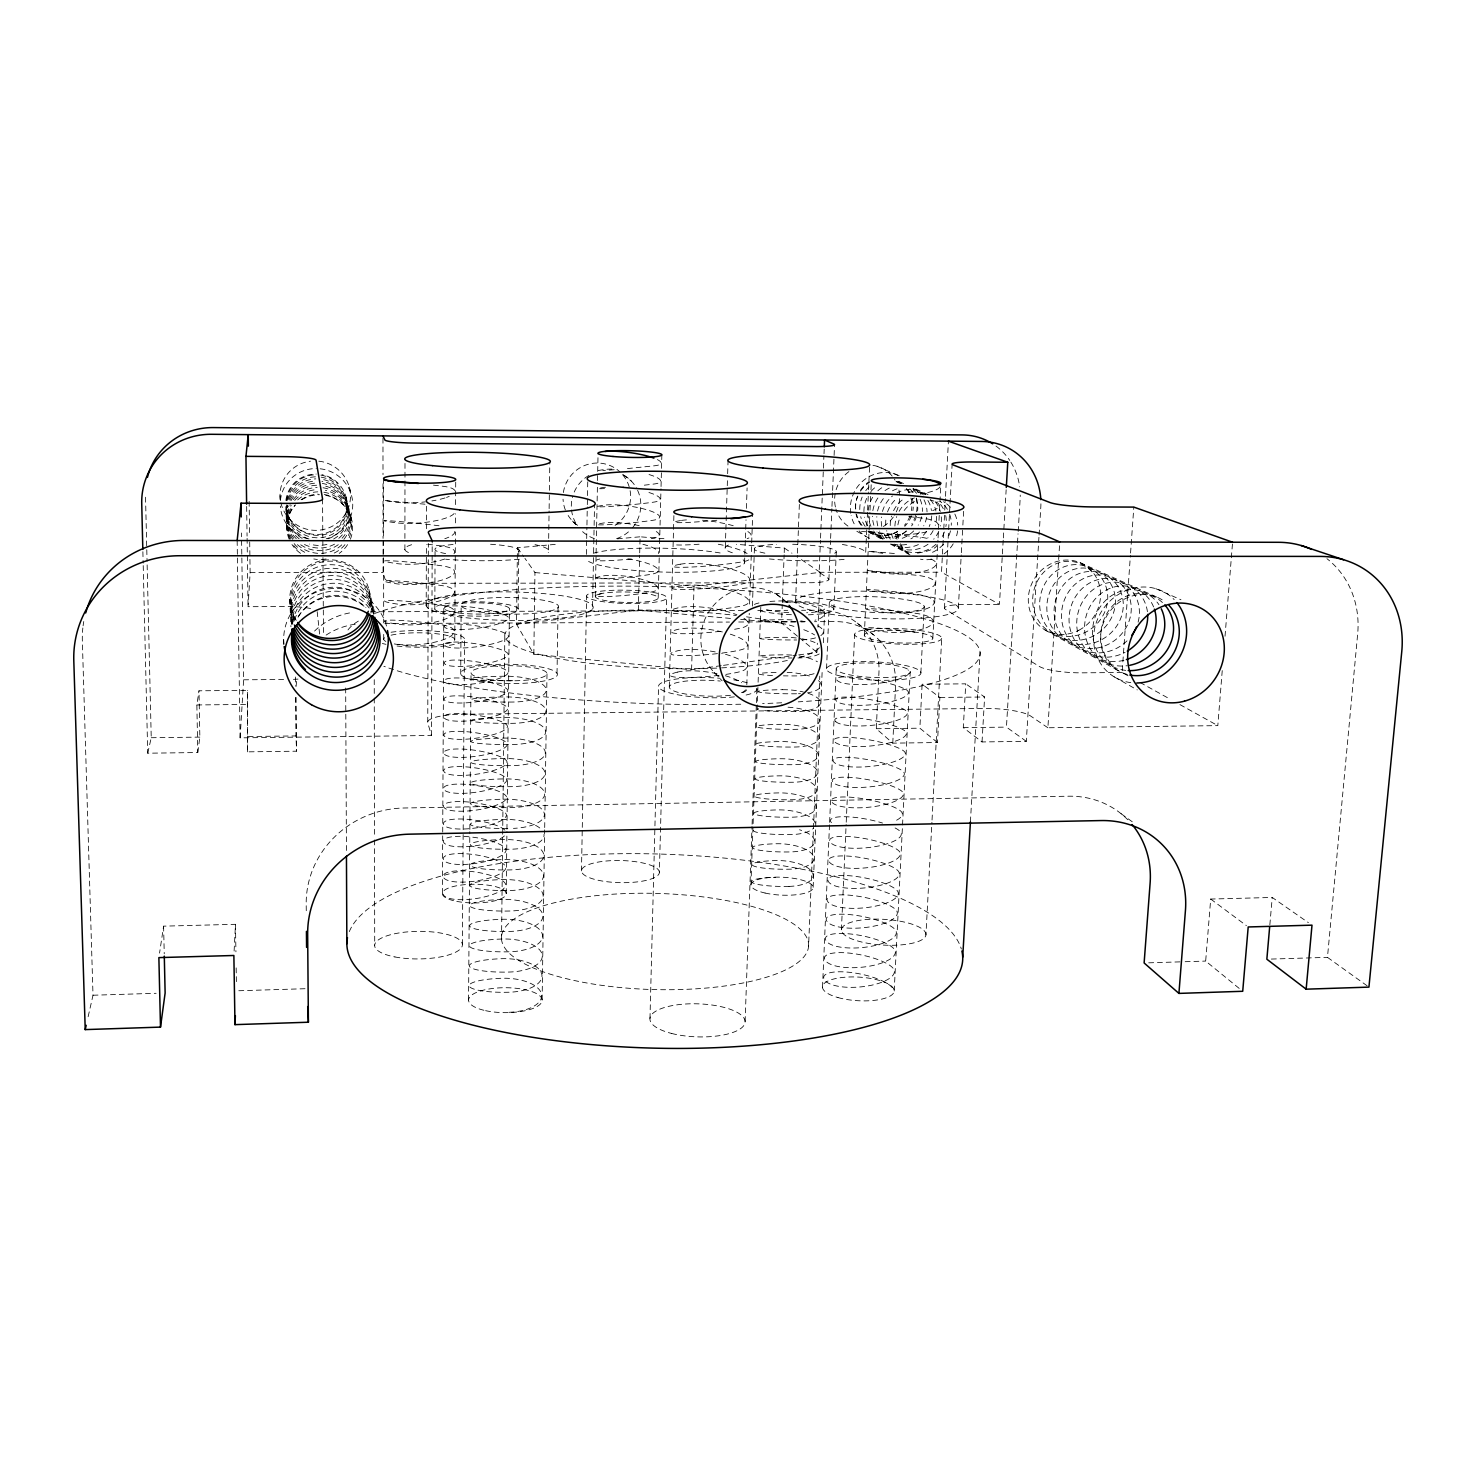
<?xml version="1.0" encoding="UTF-8"?>
<svg xmlns="http://www.w3.org/2000/svg" width="1476" height="1476" viewBox="0 0 1476 1476"><rect width="100%" height="100%" fill="white"/><g stroke="black" fill="none" stroke-linecap="round" stroke-linejoin="round"><path stroke-width="0.75" stroke-dasharray="5 3.75" d="M404.904 549.718L404.904 540.696M404.904 538.426L404.996 459.423M426.195 605.916L426.398 544.626M426.453 528.74L426.527 503.759M237.156 540.548L240.108 737.852L431.49 735.472L427.745 722.908L428.354 543.463M431.49 735.472L432.21 540.88M434.83 608.961L435.069 549.755M442.413 893.349L443.815 607.946M454.774 639.588L455.272 554.939M455.291 552.651L455.42 532.061M455.475 522.91L455.531 513.759M455.586 504.608L455.733 479.442M460.715 674.108L461.158 605.806M462.394 944.529L463.169 831.966M463.187 829.678L464.497 639.034M468.556 999.99L469.829 831.726M469.848 829.42L471.047 672.687M501.545 939.253L504.829 634.459M506.231 893.589L506.932 831.578M506.951 829.272L509.441 608.795M721.229 665.658L691.598 669.772L533.832 654.237L516.526 624.182L517.43 547.762L556.046 544.312M518.131 608.684L518.832 549.828M533.832 654.237L534.958 572.577L524.939 558.389M548.519 549.865L548.648 540.696M548.685 538.408L549.09 510.917M549.127 508.63L549.367 492.597M549.404 490.309L549.81 462.818M542.116 999.99L544.662 829.863M544.699 827.556L547.006 673.517M557.024 673.333L558.112 605.511M586.396 554.386L586.655 540.825M586.692 538.555L586.894 527.264M586.95 524.995L587.282 506.914M587.319 504.644L587.448 497.873M587.485 495.604L587.78 479.774M581.47 870.895L582.245 829.66M582.282 827.372L586.618 596.009M592.503 609.127A83.578 14.262 0.8 0 0 477.228 592.577A83.578 14.262 0.8 0 0 459.073 616.82A83.578 14.262 0.8 0 0 592.503 609.127L593.555 554.828M593.61 552.559L594.09 527.67M594.127 525.401L594.514 505.032M595.271 596.507L596.064 555.585M596.101 553.315L597.079 503.279M597.134 501.01L597.485 482.818M597.522 480.549L597.651 473.722M597.706 471.453L598.057 453.261M516.526 624.182L638.352 610.16L639.643 555.142M639.698 552.854L640.086 536.803L665.289 538.777M658.204 597.835L659.292 554.662M659.366 552.393L659.993 527.412M660.049 525.142L660.99 488.796M661.045 486.526L661.451 470.623M661.506 468.353L661.857 454.719M649.975 1018.495L654.883 828.147M654.938 825.859L658.554 685.953M659.366 872.63A38.966 11.07 1.2 0 0 601.765 861.523A38.966 11.07 1.2 0 0 600.16 880.655A38.966 11.07 1.2 0 0 659.366 872.63L666.635 597.909A40.018 6.642 1.3 0 0 607.337 590.603A40.018 6.642 1.3 0 0 605.898 602.079A40.018 6.642 1.3 0 0 666.635 597.909M669.292 686.801L673.997 511.858M691.598 669.772L694.034 586.138L820.25 572.411L817.999 627.245M725.306 547.375L725.528 540.474M725.602 538.168L727.576 476.01M727.65 473.704L728.092 459.885M744.55 562.946L745.325 540.216M745.398 537.947L746.026 519.755M746.395 508.39L747.096 487.929M746.801 684.716L749.255 613.296M749.568 604.09L752.668 514.238M752.409 606.101L754.181 555.437M754.254 553.131L754.42 548.519M745.103 1021.558L752.004 826.542M752.096 824.254L756.321 704.938M756.395 702.65L756.893 688.886M750.933 884.807L758.037 684.513M758.111 682.226L760.823 606.249M797.501 636.23L781.579 623.02L782.262 604.846M782.335 602.577L784.143 554.884M784.217 552.614L784.383 548.076L736.284 544.312M795.582 601.193L797.372 555.437M797.464 553.149L799.512 500.512M383.059 540.659L383.096 572.54L384.959 578.869A27.841 4.428 0.5 0 0 414.479 583.334L811.468 582.725A26.937 4.188 2 0 0 828.147 578.408L819.143 572.282L820.453 540.345M820.545 538.076L823.922 455.973M824.014 453.685L824.198 449.128M798.719 654.901L816.966 652.374L817.335 643.222M808.571 946.448A153.633 48.099 1.5 0 0 582.005 897.426A153.633 48.099 1.5 0 0 574.57 980.562A153.633 48.099 1.5 0 0 808.571 946.448L819.789 676.119M813.147 887.316L822.206 670.159M823.35 642.743L824.77 608.444M828.903 579.514L830.527 540.677M830.619 538.389L831.874 508.685M831.966 506.397L832.538 492.689M832.63 490.401L834.549 444.7M826.542 668.72L829.327 602.595M833.848 609.477L836.302 551.729M822.519 987.186L829.512 824.604M829.623 822.317L836.228 668.886M841.412 929.825L846.135 824.475M846.228 822.187L854.622 634.385M296.086 697.428L296.602 751.192L247.451 751.856L247.488 690.362L198.983 690.805L196.862 704.956L197.766 752.539L147.729 753.203L143.209 565.437M867.519 512.301L865.674 552.891A70.313 10.111 2 0 0 840.213 544.146M867.611 510.05L868.442 492.006M868.534 489.755L869.659 464.958M864.327 635.178L869.918 512.449M870.028 510.179L870.858 492.006M870.969 489.737L871.375 480.641M937.481 742.539L919.862 728.185L922.113 684.237L939.88 697.447L937.481 742.539L892.777 743.148L876.283 728.72L878.958 672.263A63.56 60.461 -47.7 0 0 819.992 610.234L801.56 610.289M892.777 743.148L895.618 685.215A65.313 61.974 -47.5 0 0 835.195 621.599L814.512 621.691M234.112 951.042L235.477 924.308L163.596 926.153L159.556 953.109M247.451 751.856L247.488 690.362M894.198 990.968L910.231 671.967A37.048 7.159 2.5 0 0 855.065 663.296A37.048 7.159 2.5 0 0 854.383 675.676A37.048 7.159 2.5 0 0 910.231 671.967M920.858 672.853L924.271 606.507M932.832 638.13L937.943 540.161M938.072 537.891L939.382 512.818M939.492 510.548L940.692 487.763M1003.2 540.198L999.455 604.385L941.504 572.208L943.201 540.013M943.312 537.725L944.658 512.43M944.769 510.124L945.378 498.63M945.507 496.323L948.422 441.158M925.932 934.935A42.343 12.878 3.4 0 0 863.866 919.751A42.343 12.878 3.4 0 0 861.264 941.928A42.343 12.878 3.4 0 0 925.932 934.935L931.928 822.298M932.039 819.992L941.706 638.407A43.597 7.767 2.6 0 0 877.5 628.555A43.597 7.767 2.6 0 0 875.323 641.912A43.597 7.767 2.6 0 0 941.706 638.407M944.455 608.223L952.131 464.184M958.348 607.909L961.227 554.976M961.356 552.67L962.739 527.356M962.869 525.05L963.865 506.637M1038.938 537.301L1026.3 741.339L982.038 741.948L963.293 727.65L965.747 683.831L922.113 684.237M970.415 821.892L980.082 652.244M982.038 741.948L984.621 697.004L965.747 683.831M1003.348 537.91L1006.152 489.774M240.108 737.852L243.614 679.809L241.492 533.002M310.55 608.518A30.756 5.277 -0.1 0 0 286.326 606.562L248.06 606.691L250.127 572.633L249.647 538.131M1026.3 741.339L1006.447 727.115L1017.351 545.271M1017.499 542.984L1018.034 533.777M1018.182 531.471L1020.119 499.239A64.52 60.774 -60.8 0 0 1020.23 495.106M1039.086 535.013L1040.783 507.504A66.328 62.306 -60.4 0 0 1040.783 498.999M1222.239 670.621L1217.811 725.639L1047.886 727.76L1059.768 541.932M1128.088 675.823L1122.111 672.502L1130.413 555.345M1130.561 553.039L1133.826 507.098M1225.025 636.23L1232.589 542.227M1239.194 988.403L1205.671 961.079L1210.707 899.05L1272.238 897.463L1308.382 922.648M1269.84 924.899L1272.238 897.463M1367.127 985.802L1327.459 957.352L1357.662 634.034A94.058 84.944 -56.5 0 0 1326.924 558.666M197.766 752.539L199.85 737.114L198.983 690.805M88.136 1016.706L93.006 995.23L82.342 641.008A102.969 98.91 10 0 1 82.84 627.964M147.729 753.203L151.235 737.723L147.102 563.648M598.278 470.493L604.606 469.46A31.494 6.218 8.2 0 1 614.92 469.147M723.517 665.344L796.45 655.215M627.448 468.593L655.141 465.715A31.55 5.996 8.2 0 0 657.189 459.516M869.548 531.877L919.769 537.135A34.225 8.948 -1.8 0 1 928.035 538.611M617.374 538.832L640.086 536.803M614.164 469.719L602.854 470.493M93.006 995.23L156.124 993.293M238.798 990.747L306.934 988.662M1148.679 962.832L1182.866 961.78M1185.154 961.706L1205.671 961.079M1271.334 959.068L1327.459 957.352M151.235 737.723L199.85 737.114M248.153 736.524L295.938 735.934L296.602 751.192M876.283 728.72L919.862 728.185M963.293 727.65L1006.447 727.115M196.862 704.956L246.769 704.439M939.88 697.447L984.621 697.004M243.614 679.809L284.259 679.477M1122.111 672.502L1082.222 672.835A33.376 6.181 3.4 0 1 1039.473 666.506L945.636 609.514A29.114 4.797 2.8 0 1 965.027 604.496L999.455 604.385M370.827 611.784L743.978 610.492M757.797 610.437L787.741 610.344M384.867 623.536L729.495 622.06M738.701 622.005L805.324 621.728M250.127 572.633L383.096 572.54M819.143 572.282L941.504 572.208M534.958 572.577L694.034 586.138M638.352 610.16L731.561 618.518M740.657 619.348L781.579 623.02M894.364 553.5L868.7 551.286L883.995 553.5M908.773 516.6L920.747 517.91A34.28 8.69 -1.9 0 1 937.924 526.083M424.996 504.202L384.184 500.475L395.992 502.283A35.608 8.136 -4.8 0 0 425.365 501.858M433.483 485.143L442.782 486.231A35.608 8.136 -4.8 0 1 454.811 490.53M869.585 531.895L886.762 534.091A34.28 8.69 -1.9 0 0 928.755 531.249M877.095 466.268L900.028 476.361M1155.671 588.629L1180.948 599.754M899.438 481.73L903.515 483.556M915.766 489.036L928.017 494.534M1080.063 562.688L1157.258 597.282M1140.044 682.465L1169.951 699.07M1179.933 704.605L1217.811 725.639M868.921 532.116L880.619 538.611M890.36 544.017L911.781 555.935M1045.063 629.994L1118.568 670.842M856.855 531.286L865.803 536.341M1114.103 676.82L1137.258 689.919M784.383 548.076L791.948 553.205M801.376 559.607L820.25 572.411M1047.886 727.76L1030.469 715.915A37.103 7.749 3.3 0 0 984.197 708.443L458.095 714.292A38.321 8.45 0.4 0 0 427.745 722.908M857.169 623.038L873.331 634.717M1121.096 813.719L1133.808 822.888M1210.707 899.05L1246.408 925.636M622.946 474.516L631.248 481.01M776.431 594.311L787.206 602.725M799.272 637.687L816.966 652.374M572.54 521.065L576.821 525.64M714.292 672.466L722.133 680.842M517.43 547.762L523.685 556.618M349.259 486.969L351.491 495.309M346.03 497.006L351.546 519.275M368.926 589.422L374.867 613.407M317.192 611.673L319.609 634.053M286.75 529.201L285.754 506.139A30.738 30.147 18.7 0 0 315.975 534.496A30.738 30.147 18.7 0 0 346.878 507.596A30.738 30.147 18.7 0 0 321.971 474.645M289.757 599.367L290.938 626.728M280.034 495.585L280.145 499.903M283.669 639.901L283.779 644.219M145.534 497.209L147.065 561.36M142.877 551.71L143.154 563.149M163.596 926.153L164.242 953.828M235.477 924.308L235.92 951.817M236.16 967.887L236.381 981.651M249.13 501.323L249.61 535.825M246.658 506.471L247.064 536.083M247.101 538.353L248.06 606.691M306.27 910.729L306.196 903.865A97.434 92.287 -14.7 0 1 404.092 807.999L1068.624 796.21A92.195 84.169 -45.4 0 1 1129.177 821.228M295.366 677.023L295.458 686.082M295.569 697.41L295.938 735.934M322.561 499.017L322.82 537.744M322.838 540.013L323.484 635.658M345.679 687.982L346.436 851.597M383.557 478.353L383.612 538.334M383.612 540.308L383.686 622.909M383.705 634.385L383.705 639.385M382.967 438.169L383.004 474.608M383.004 483.722L383.059 538.389M374.24 679.68L374.258 695.694M374.258 698L374.517 837.63M374.517 839.918L374.719 945.23M298.023 679.108A35.295 6.956 -0.4 0 1 293.447 679.329M769.918 601.452A40.775 6.863 2 0 1 828.958 605.898A40.775 6.863 2 0 1 808.405 614.809M791.413 614.717A40.775 6.863 2 0 1 758.48 610.326M754.402 604.422A40.775 6.863 2 0 1 758.959 602.964M391.085 635.197A35.535 6.568 0.4 0 1 442.044 634.477A35.535 6.568 0.4 0 1 445.531 643.942A35.535 6.568 0.4 0 1 394.276 643.905M385.826 641.414A35.535 6.568 0.4 0 1 385.771 636.968M746.561 689.827A38.708 7.915 1.7 0 1 739.162 693.775M730.454 695.288A38.708 7.915 1.7 0 1 669.68 688.24A38.708 7.915 1.7 0 1 720.325 681.063M298.226 616.617A44.28 43.099 -0.2 0 1 366.085 608.001M285.883 500.456A30.738 30.147 18.7 0 1 316.196 474.073M898.478 481.471A29.317 27.878 -60 0 1 901.375 483.445M906.282 488.445A29.317 27.878 -60 0 1 909.031 492.984M910.895 498.002A29.317 27.878 -60 0 1 911.43 510.567M910.009 515.862A29.317 27.878 -60 0 1 904.474 525.327M897.592 531.268A29.317 27.878 -60 0 1 867.427 531.194M861.08 525.198A29.317 27.878 -60 0 1 855.988 513.925M855.379 508.519A29.317 27.878 -60 0 1 857.87 496.01M860.508 491.157A29.317 27.878 -60 0 1 869.659 482.209M1127.443 674.477A41.679 38.247 -55.6 0 1 1105.044 619.108A41.679 38.247 -55.6 0 1 1163.586 600.75M844.124 559.367A70.313 10.111 2 0 1 769.457 558.961M732.354 552.78A70.313 10.111 2 0 1 728.904 544.921M519.367 559.256A72.121 10.572 0.8 0 1 445.66 559.22M408.446 552.504A72.121 10.572 0.8 0 1 412.487 544.478M535.013 544.644A72.121 10.572 0.8 0 1 548.242 552.614M792.649 544.257A40.996 5.886 2 0 1 834.66 553.205M764.882 553.149A40.996 5.886 2 0 1 776.505 544.367M490.567 544.257A42.048 6.162 0.8 0 1 515.401 552.947M445.641 553.574A42.048 6.162 0.8 0 1 453.335 544.478M743.111 559.81A79.538 11.919 1.5 0 1 678.406 572.282A79.538 11.919 1.5 0 1 586.396 559.755M593.26 553.279A79.538 11.919 1.5 0 1 723.222 553.518M946.688 503.814A31.439 29.705 -58.9 0 1 951.909 509.165M954.843 514.017A31.439 29.705 -58.9 0 1 957.721 525.069M957.573 530.88A31.439 29.705 -58.9 0 1 955.765 538.482M953.238 543.814A31.439 29.705 -58.9 0 1 944.05 553.887M931.743 559.201A31.439 29.705 -58.9 0 1 920.489 559.201M908.699 553.851A31.439 29.705 -58.9 0 1 900.489 543.721M898.478 538.371A31.439 29.705 -58.9 0 1 897.426 530.733M897.888 524.884A31.439 29.705 -58.9 0 1 900.157 517.338M904.142 510.511A31.439 29.705 -58.9 0 1 918.017 499.921M943.607 501.711A31.439 29.705 -58.9 0 1 945.193 502.707M325.698 495.327A33.025 32.38 14.6 0 1 350.365 539.22M347.58 544.626A33.025 32.38 14.6 0 1 339.203 553.408M326.104 558.98A33.025 32.38 14.6 0 1 313.779 558.98M300.55 553.389A33.025 32.38 14.6 0 1 291.99 544.533M289.111 539.109A33.025 32.38 14.6 0 1 295.44 504.903M301.787 499.718A33.025 32.38 14.6 0 1 319.499 494.718M296.252 620.418A40.221 39.299 4.1 0 1 323.41 560.327A40.221 39.299 4.1 0 1 368.963 608.905M680.27 564.201A38.745 2.694 -5.2 0 0 690.067 567.098A38.745 2.694 -5.2 0 0 743.922 561.526A38.763 8.69 8.7 0 0 749.974 558.795M716.783 520.272A38.911 1.956 -5.2 0 1 679.716 522.67A38.911 1.956 -5.2 0 1 681.488 520.401M718.277 544.238A38.763 8.69 8.7 0 1 747.133 553.555M747.889 531.581A38.856 8.339 8.7 0 1 747.114 538.629M681.488 520.419A38.856 8.339 8.7 0 1 687.927 519.829M702.502 520.253A38.856 8.339 8.7 0 1 734.31 526.028M680.27 564.219A38.69 9.022 8.7 0 1 733.166 569.699A38.69 9.022 8.7 0 1 743.184 583.721A38.653 3.044 -5.2 0 1 689.421 589.385A38.653 3.044 -5.2 0 1 679.68 585.972A38.616 9.354 8.7 0 1 732.447 591.359A38.616 9.354 8.7 0 1 742.428 605.824A38.579 3.413 -5.2 0 1 688.794 611.581A38.579 3.413 -5.2 0 1 679.071 607.651A38.524 9.686 8.8 0 1 736.93 614.791M699.089 544.22A38.819 2.325 -5.2 0 1 673.923 544.201M725.878 674.403A38.321 4.465 -5.1 0 0 740.214 671.635A38.358 10.332 8.8 0 0 721.727 653.333M719.107 675.325A38.321 4.465 -5.1 0 1 677.447 677.318A38.321 4.465 -5.1 0 1 677.3 672.134M722.115 653.075A38.413 4.114 -5.1 0 0 740.952 649.809A38.45 10.018 8.8 0 0 728.775 633.702M717.447 653.628A38.413 4.114 -5.1 0 1 677.355 655.455A38.413 4.114 -5.1 0 1 677.89 650.731A38.358 10.332 8.8 0 1 717.225 652.318M722.41 631.968A38.45 10.018 8.8 0 0 678.48 629.256A38.487 3.764 -5.2 0 0 679.366 633.628A38.487 3.764 -5.2 0 0 722.816 631.008M743.904 618.241A38.524 9.686 8.8 0 1 741.69 627.854A38.487 3.764 -5.2 0 1 731.487 629.809M745.472 689.845A38.284 10.664 8.8 0 1 739.476 693.369M677.281 672.152A38.284 10.664 8.8 0 1 718.812 674.071M725.343 675.75A38.284 10.664 8.8 0 1 741.708 682.742M937.168 544.441A34.225 8.948 -1.8 0 1 915.194 553.445M939.972 486.859A34.428 8.173 -2 0 1 920.175 493.906A30.553 28.358 -80.6 0 1 925.452 494.608A30.11 27.97 -80.9 0 0 897.021 492.929M935.969 501.951A34.354 8.432 -1.9 0 1 931.227 511.102M930.028 499.977A34.354 8.432 -1.9 0 1 933.921 501.102M930.932 559.072A34.151 9.207 -1.8 0 1 926.614 570.474A34.151 9.207 -1.8 0 1 884.936 573.278L867.814 570.603L917.832 575.382A34.096 9.446 -1.8 0 1 930.673 587.946A34.096 9.446 -1.8 0 1 884.013 592.762A34.022 1.199 6.5 0 1 871.209 589.699A34.022 1.199 6.5 0 1 916.854 594.385A34.022 9.705 -1.7 0 1 929.659 607.319A34.022 9.705 -1.7 0 1 883.091 612.171A33.966 1.476 6.5 0 1 870.323 608.721A33.966 1.476 6.5 0 1 915.895 613.333A33.966 9.945 -1.7 0 1 928.662 626.617A33.966 9.945 -1.7 0 1 882.187 631.525A33.911 1.753 6.6 0 1 869.456 627.687A33.911 1.753 6.6 0 1 914.935 632.208M648.942 492.504A31.439 6.457 8.2 0 1 654.182 502.061A31.402 1.273 -5.3 0 1 620.787 505.659A31.402 1.273 -5.3 0 1 597.798 506.692M605.511 487.228A31.439 6.457 8.2 0 0 604.274 487.375A31.457 1.033 -5.3 0 0 604.791 488.574M644.311 485.18A31.457 1.033 -5.3 0 0 654.643 483.925A31.494 6.218 8.2 0 0 647.853 474.202M597.743 506.452A31.402 1.273 -5.3 0 1 603.924 505.216A31.383 6.679 8.2 0 1 647.152 509.884A31.383 6.679 8.2 0 1 653.739 520.142A31.347 1.513 -5.3 0 1 609.92 524.552A31.347 1.513 -5.3 0 1 603.555 523.002A31.328 6.9 8.2 0 1 639.828 525.788M656.266 531.545A31.328 6.9 8.2 0 1 653.296 538.168A31.291 1.753 -5.3 0 1 649.385 538.795M627.798 558.924A31.217 7.343 8.2 0 1 655.012 566.729A31.217 7.343 8.2 0 1 652.392 574.035A31.18 2.232 -5.3 0 1 608.813 578.574A31.18 2.232 -5.3 0 1 602.485 576.027A31.162 7.564 8.2 0 1 645.436 580.4A31.162 7.564 8.2 0 1 651.949 591.876A31.144 2.454 -5.3 0 1 608.426 596.47A31.144 2.454 -5.3 0 1 602.134 593.573M631.341 558.961A31.236 1.993 -5.3 0 1 602.282 560.825A31.236 1.993 -5.3 0 1 599.81 559.017M642.89 544.275A31.273 7.122 8.2 0 1 658.499 553.592M439.055 525.77A35.572 0.996 6.1 0 0 391.583 520.936A35.572 0.996 6.1 0 0 396.011 522.781A35.535 8.413 -4.9 0 0 431.767 521.471A35.535 8.413 -4.9 0 0 454.571 512.873M449.221 496.379A35.608 8.136 -4.8 0 1 446.527 497.412M445.014 497.929A35.608 8.136 -4.8 0 1 437.985 499.774M436.029 500.198A35.608 8.136 -4.8 0 1 431.896 500.936M454.737 531.415A35.461 8.708 -5 0 1 444.811 538.722M453.962 553.777A35.406 8.967 -5 0 0 442.468 546.12A35.498 1.31 6 0 0 427.007 544.183M444.7 559.017A35.406 8.967 -5 0 1 396.011 563.481A35.424 1.605 6 0 1 392.967 560.917A35.424 1.605 6 0 1 442.357 565.898A35.332 9.243 -5.1 0 1 445.844 578.758A35.332 9.243 -5.1 0 1 396.011 583.721A35.35 1.9 5.9 0 1 392.967 580.732A35.35 1.9 5.9 0 1 442.265 585.64A35.276 9.52 -5.1 0 1 445.734 598.887A35.276 9.52 -5.1 0 1 395.992 603.887A35.276 2.214 5.9 0 1 392.967 600.492A35.276 2.214 5.9 0 1 442.173 605.289A35.203 9.778 -5.2 0 1 445.641 618.924A35.203 9.778 -5.2 0 1 395.992 623.979A35.203 2.509 5.8 0 1 392.967 620.16A35.203 2.509 5.8 0 1 442.08 624.883M442.08 624.883A35.147 10.055 -5.3 0 1 445.531 638.868A35.147 10.055 -5.3 0 1 395.992 643.997M327.967 538.777A31.07 29.686 23.5 0 0 338.963 489.884A30.996 30.682 43.2 0 0 321.916 481.305M309.019 538.961A31.07 29.686 23.5 0 1 295.79 531.212A30.775 30.461 43.5 0 1 286.787 504.829M286.381 506.379A30.553 30.221 43.7 0 0 295.606 528.759A30.83 29.465 23.7 0 0 338.779 529.589A30.83 29.465 23.7 0 0 338.465 487.744A30.775 30.461 43.5 0 0 323.447 479.589M287.027 500.696A30.553 30.221 43.7 0 1 315.495 476.822M321.196 477.172A30.553 30.221 43.7 0 1 337.986 485.641A30.609 29.262 23.9 0 1 338.299 527.19A30.609 29.262 23.9 0 1 295.44 526.36A30.332 30 44 0 1 286.326 506.047M343.871 539.386A32.011 30.572 22.7 0 0 340.993 498.777A31.919 31.642 41.9 0 0 325.403 490.327M338.281 544.681A32.011 30.572 22.7 0 1 299.517 543.906M286.584 500.364A30.332 30 44 0 1 315.181 474.792M320.846 475.143A30.332 30 44 0 1 337.506 483.556M338.797 538.334A31.531 30.11 23.1 0 0 339.96 494.257A31.439 31.162 42.6 0 0 322.672 485.567M326.934 544.404A31.531 30.11 23.1 0 1 309.573 544.054M299.111 538.74A31.531 30.11 23.1 0 1 296.141 536.194A31.217 30.922 42.9 0 1 287.802 505.585M293.835 538.371A31.679 31.402 42.3 0 1 290.145 504.718M293.281 499.681A31.679 31.402 42.3 0 1 317.119 487.394M323.059 487.744A31.679 31.402 42.3 0 1 340.476 496.508A31.771 30.332 22.9 0 1 342.081 538.26M297.063 549.33A32.398 32.14 41 0 1 293.115 544.681M290.108 539.386A32.398 32.14 41 0 1 295.034 505.143M301.067 499.755A32.398 32.14 41 0 1 318.17 494.128M324.24 494.497A32.398 32.14 41 0 1 342.063 503.445A32.49 31.033 22.3 0 1 349.037 538.02M294.167 543.629A32.158 31.882 41.5 0 0 296.861 546.618A32.49 31.033 22.3 0 0 306.916 553.315M290.864 538.574A32.158 31.882 41.5 0 1 292.433 505.973M297.691 499.903A32.158 31.882 41.5 0 1 317.82 491.84M323.834 492.209A32.158 31.882 41.5 0 1 341.528 501.084A32.251 30.793 22.5 0 1 346.639 538.832M333.613 539.017A31.291 29.907 23.3 0 0 339.462 492.061A31.217 30.922 42.9 0 0 322.285 483.427M302.156 538.371A31.291 29.907 23.3 0 1 295.956 533.685A30.996 30.682 43.2 0 1 287.23 505.198M334.554 544.146A31.771 30.332 22.9 0 1 304.333 544.441M344.96 544.644A32.49 31.033 22.3 0 1 332.414 553.832M341.786 544.847A32.251 30.793 22.5 0 1 296.676 543.943M288.964 499.644A30.996 30.682 43.2 0 1 316.122 480.955M288.152 499.22A30.775 30.461 43.5 0 1 315.809 478.87M296.307 538.74A31.439 31.162 42.6 0 1 288.503 506.028M290.938 500.678A31.439 31.162 42.6 0 1 316.786 485.217M292.801 539.367A31.919 31.642 41.9 0 1 291.233 505.309M294.702 500.438A31.919 31.642 41.9 0 1 317.469 489.589M289.886 500.124A31.217 30.922 42.9 0 1 316.454 483.058M920.138 499.312A29.483 28.062 -35.6 0 1 922.371 511.434M921.614 516.766A29.483 28.062 -35.6 0 1 918.201 525.161M913.699 530.954A29.483 28.062 -35.6 0 1 901.264 538.629M883.441 538.795A29.483 28.062 -35.6 0 1 871.615 531.397M916.522 493.298A29.483 28.062 -35.6 0 0 915.397 491.951A29.465 27.435 -81.3 0 0 911.485 488.464M907.482 489.183A29.059 27.693 -35.5 0 1 909.474 492.043M912.242 498.408A29.059 27.693 -35.5 0 1 912.888 510.604M911.504 515.77A29.059 27.693 -35.5 0 1 904.751 526.342M897.482 531.784A29.059 27.693 -35.5 0 1 868.571 531.175M898.091 481.803A29.059 27.085 -81.6 0 1 901.098 483.445M865.176 526.36A29.059 27.085 -81.6 0 1 860.711 516.692M859.752 509.515A29.059 27.085 -81.6 0 1 862.15 497.043M865.729 490.733A29.059 27.085 -81.6 0 1 870.637 485.567M935.415 501.877A30.369 28.819 -35.6 0 1 940.323 511.471M941.301 516.84A30.369 28.819 -35.6 0 1 940.581 525.991M938.791 531.305A30.369 28.819 -35.6 0 1 933.699 539.201M928.035 544.257A30.369 28.819 -35.6 0 1 893.146 544.626M896.707 481.471A28.856 26.9 -81.8 0 1 899.456 483.482M862.095 525.456A28.856 26.9 -81.8 0 1 856.597 514.478M855.711 509.165A28.856 26.9 -81.8 0 1 857.371 496.656M860.545 490.18A28.856 26.9 -81.8 0 1 869.29 481.527M927.869 500.456A29.926 28.431 -35.6 0 1 931.448 510.493M931.725 515.899A29.926 28.431 -35.6 0 1 929.197 526.545M926.485 531.397A29.926 28.431 -35.6 0 1 920.12 538.205M906.707 544.404A29.926 28.431 -35.6 0 1 893.976 544.146M882.814 538.592A29.926 28.431 -35.6 0 1 880.231 536.157A29.686 27.601 -81.2 0 1 876.965 531.877M886.818 538.242A30.11 27.97 -80.9 0 1 883.331 531.784M881.799 526.415A30.11 27.97 -80.9 0 1 881.393 517.024M882.463 511.452A30.11 27.97 -80.9 0 1 892.5 495.973M916.209 498.833A29.28 27.878 -35.5 0 1 917.648 511.01M916.578 516.268A29.28 27.878 -35.5 0 1 911.596 525.899M906.467 531.083A29.28 27.878 -35.5 0 1 869.936 531.452A33.708 32.103 -60.5 0 1 861.486 531.415M913.017 492.633A29.28 27.878 -35.5 0 0 910.84 489.903A29.262 27.251 -81.5 0 0 909.622 488.648M924.031 499.847A29.705 28.247 -35.6 0 1 927.039 511.858M926.633 517.246A29.705 28.247 -35.6 0 1 923.718 525.862M919.548 531.969A29.705 28.247 -35.6 0 1 910.858 538.869M882.869 539.146A29.705 28.247 -35.6 0 1 875.877 533.759A29.465 27.435 -81.3 0 1 873.644 531.009M930.581 499.681A30.147 28.616 -35.6 0 1 935.913 510.973M936.54 516.36A30.147 28.616 -35.6 0 1 935.249 525.419M933.146 530.585A30.147 28.616 -35.6 0 1 927.629 538.131M918.404 544.589A30.147 28.616 -35.6 0 1 891.707 544.035M947.352 509.368A30.83 29.206 -35.6 0 0 944.087 504.958A30.775 28.542 -80.5 0 0 940.028 501.305M949.695 514.331A30.83 29.206 -35.6 0 1 951.282 525.253M950.489 530.825A30.83 29.206 -35.6 0 1 947.813 537.91M943.478 544.22A30.83 29.206 -35.6 0 1 929.142 553.611M908.81 553.186A30.83 29.206 -35.6 0 1 898.22 546.083A30.553 28.358 -80.6 0 1 897.021 544.699M943.256 508.685A30.59 29.003 -35.6 0 0 939.123 502.707A30.553 28.358 -80.6 0 0 937.85 501.416M945.692 515.548A30.59 29.003 -35.6 0 1 945.876 526.563M944.4 531.987A30.59 29.003 -35.6 0 1 940.895 538.685M935.858 544.404A30.59 29.003 -35.6 0 1 894.899 544.847M893.128 538.426A30.553 28.358 -80.6 0 1 890.84 531.249M890.249 525.548A30.553 28.358 -80.6 0 1 891.522 516.065M893.589 510.696A30.553 28.358 -80.6 0 1 904.696 498.187M870.951 526.36A29.465 27.435 -81.3 0 1 868.239 515.788M868.312 510.235A29.465 27.435 -81.3 0 1 873.165 496.397M877.833 490.825A29.465 27.435 -81.3 0 1 883.626 486.656M908.349 492.467A30.332 28.155 -80.7 0 1 925.655 494.183M890.305 539.183A30.332 28.155 -80.7 0 1 886.689 530.659M885.784 525.069A30.332 28.155 -80.7 0 1 886.117 517.467M887.537 511.914A30.332 28.155 -80.7 0 1 897.057 498.15M923.441 494.884A29.889 27.786 -81 0 0 912.943 488.685A29.686 27.601 -81.2 0 1 918.773 492.781M884.622 538.592A29.889 27.786 -81 0 1 879.622 531.065M877.777 525.862A29.889 27.786 -81 0 1 876.818 516.6M877.574 511.01A29.889 27.786 -81 0 1 885.323 496.323M892.5 490.807A29.889 27.786 -81 0 1 897.408 488.722M902.888 548.666A30.775 28.542 -80.5 0 1 899.53 544.238M897.021 539.201A30.775 28.542 -80.5 0 1 895.139 531.821M894.899 526.046A30.775 28.542 -80.5 0 1 896.744 516.582M899.124 511.305A30.775 28.542 -80.5 0 1 914.364 497.929M873.921 525.29A29.686 27.601 -81.2 0 1 872.445 516.194M872.851 510.622A29.686 27.601 -81.2 0 1 878.552 497.006M884.991 490.622A29.686 27.601 -81.2 0 1 891.246 487.228M896.006 481.766A29.262 27.251 -81.5 0 1 900.95 483.113M867.501 525.64A29.262 27.251 -81.5 0 1 864.475 517.172M863.921 511.711A29.262 27.251 -81.5 0 1 867.962 495.862M871.061 491.379A29.262 27.251 -81.5 0 1 876.301 486.508M1153.605 606.95A40.387 37.048 -35.6 0 0 1147.498 597.097A40.055 36.144 -76.1 0 0 1096.022 598.057A40.055 36.144 -76.1 0 0 1094.509 654.44A40.793 37.38 -35.6 0 0 1127.295 665.694M1123.937 660.289A40.387 37.048 -35.6 0 1 1086.594 650.067A39.667 35.848 -76.2 0 1 1088.07 594.201A39.667 35.848 -76.2 0 1 1139.103 593.297A40 36.734 -35.6 0 1 1147.461 612.042M1091.908 571.913A37.527 34.114 -77 0 0 1043.384 572.633A37.527 34.114 -77 0 0 1042.111 625.51A38.118 35.239 -35.6 0 0 1094.27 626.359A38.118 35.239 -35.6 0 0 1099.399 575.308A37.859 34.391 -76.9 0 0 1050.488 576.064A37.859 34.391 -76.9 0 0 1049.178 629.422A38.487 35.535 -35.6 0 0 1101.816 630.27A38.487 35.535 -35.6 0 0 1107.055 578.776A38.21 34.668 -76.8 0 0 1057.72 579.57A38.21 34.668 -76.8 0 0 1056.392 633.389A38.856 35.83 -35.6 0 0 1109.491 634.256A38.856 35.83 -35.6 0 0 1114.841 582.3A38.56 34.963 -76.6 0 0 1065.1 583.112A38.56 34.963 -76.6 0 0 1063.716 637.447A39.225 36.125 -35.6 0 0 1117.314 638.296A39.225 36.125 -35.6 0 0 1122.775 585.898M1138.107 622.171A39.612 36.42 -35.6 0 0 1130.856 589.57A39.299 35.553 -76.4 0 0 1080.266 590.437A39.299 35.553 -76.4 0 0 1078.827 645.787A40 36.734 -35.6 0 0 1125.081 652.337M1127.018 640.842A39.612 36.42 -35.6 0 1 1071.207 641.58A38.93 35.258 -76.5 0 1 1072.609 586.747A38.93 35.258 -76.5 0 1 1122.775 585.898M1110.838 663.444A40.848 36.771 -75.8 0 1 1111.594 606.894A40.848 36.771 -75.8 0 1 1163.18 603.241M1125.727 670.381A41.217 37.693 -35.5 0 1 1102.59 658.905A40.442 36.457 -76 0 1 1104.14 601.968A40.442 36.457 -76 0 1 1156.077 600.99A40.793 37.38 -35.6 0 1 1158.937 604.699M294.314 620.953A40 39.834 -11.6 0 1 358.686 575.954A40.147 38.099 16.7 0 1 369.959 609.219M291.695 624.569A42.048 41.789 -21.5 0 1 363.078 595.049A42.177 39.944 15.5 0 1 374.369 614.902M298.06 617.208A43.376 43.044 -24.9 0 1 365.919 607.466M370.9 613.186A40.535 38.468 16.5 0 0 359.535 579.625A40.387 40.203 -14.1 0 0 293.558 622.743A42.933 42.62 -23.9 0 1 364.941 603.241A43.025 40.719 15 0 1 370.089 609.293M292.931 624.514A40.793 40.59 -16.4 0 1 360.384 583.371A40.941 38.819 16.2 0 1 372.339 612.392M373.908 614.237A42.601 40.332 15.2 0 0 364 599.09A42.472 42.195 -22.8 0 0 292.322 623.647M291.547 622.872A41.623 41.383 -20 0 1 362.155 591.064A41.752 39.557 15.7 0 1 373.834 613.204M373.317 614.016A41.346 39.188 16 0 0 361.269 587.171A41.199 40.977 -18.3 0 0 291.916 623.758M295.2 619.127A39.612 39.446 -8.6 0 1 357.875 572.356M995.986 446.066A64.52 60.774 -60.8 0 1 1009.768 460.438M1010.857 462.136A64.52 60.774 -60.8 0 1 1019.676 486.859M296.141 686.358A68.025 65.996 -6.4 0 1 297.229 677.724M326.122 635.086A68.025 65.996 -6.4 0 1 355.236 624.237M916.411 498.113A34.649 32.933 -60 0 1 911.799 523.998M906.19 531.028A34.649 32.933 -60 0 1 895.065 538.371M869.622 538.334A34.649 32.933 -60 0 1 859.143 530.917M854.161 523.814A34.649 32.933 -60 0 1 851.172 515.548M850.766 513.39A34.649 32.933 -60 0 1 865.656 478.796A34.649 32.933 -60 0 1 901.928 477.209M872.962 465.383A33.708 32.103 -60.5 0 1 895.046 480.124M898.902 490.032A33.708 32.103 -60.5 0 1 899.622 496.49M899.585 498.648A33.708 32.103 -60.5 0 1 894.474 515.235M893.275 517.061A33.708 32.103 -60.5 0 1 882.076 527.319M847.944 526.083A33.708 32.103 -60.5 0 1 835.933 509.054M835.398 506.969A33.708 32.103 -60.5 0 1 852.224 469.442M624.182 475.383A35.147 34.557 -54.6 0 1 636.599 488.279M637.614 490.309A35.147 34.557 -54.6 0 1 631.71 528.685M628.444 531.877A35.147 34.557 -54.6 0 1 616.599 538.648M594.348 538.592A35.147 34.557 -54.6 0 1 581.101 530.216M575.695 522.984A35.147 34.557 -54.6 0 1 572.67 496.397M574.219 492.061A35.147 34.557 -54.6 0 1 589.33 475.161M622.743 474.848A34.169 33.634 -55.8 0 1 629.662 488.538M630.123 490.696A34.169 33.634 -55.8 0 1 613.167 526.563M577.596 525.308A34.169 33.634 -55.8 0 1 567.282 514.017M565.382 510.032A34.169 33.634 -55.8 0 1 563.039 499.202M563.371 492.541A34.169 33.634 -55.8 0 1 619.717 471.693M320.144 468.778A36.328 35.627 18.7 0 1 326.196 538.758M307.506 538.722A36.328 35.627 18.7 0 1 280.329 506.084M280.422 500.475A36.328 35.627 18.7 0 1 316.344 468.556M318.798 461.158A35.313 34.631 20.2 0 1 345.384 514.017A35.313 34.631 20.2 0 1 285.827 514.349A35.313 34.631 20.2 0 1 310.495 461.195M314.554 631.064A66.143 64.261 -5.4 0 1 352.93 612.411M83.099 625.806A102.969 98.91 10 0 1 83.763 621.507M1130.8 682.632A49.261 45.203 -55.6 0 1 1099.546 614.902A49.261 45.203 -55.6 0 1 1174.213 599.625M718.996 676.654A50.332 48.339 -47.4 0 1 714.218 604.717A50.332 48.339 -47.4 0 1 786.339 602.19M283.909 644.348A52.324 50.94 -0.3 0 1 326.639 589.238A52.324 50.94 -0.3 0 1 386.546 626.193M349.314 931.633A308.023 97.084 1.5 0 1 659.532 854.05A308.023 97.084 1.5 0 1 961.337 949.013M374.627 613.499A317.451 58.671 1.5 0 1 886.172 609.311A317.451 58.671 1.5 0 1 798.276 701.856M781.708 702.779A317.451 58.671 1.5 0 1 762.575 703.591M740.749 704.218A317.451 58.671 1.5 0 1 395.513 670.252M393.594 669.624A317.451 58.671 1.5 0 1 383.852 666.285M347.985 629.975A317.451 58.671 1.5 0 1 360.716 619.736M819.401 647.669A158.264 29.059 1.5 0 1 799.014 657.669M787.335 660.492A158.264 29.059 1.5 0 1 720.712 667.908M716.746 668.093A158.264 29.059 1.5 0 1 505.106 633.444A158.264 29.059 1.5 0 1 736.34 615.51M746.505 616.839A158.264 29.059 1.5 0 1 793.977 626.414M803.756 629.698A158.264 29.059 1.5 0 1 814.586 634.938M391.048 632.245A45.184 8.339 0.4 0 1 451.361 633.222A45.184 8.339 0.4 0 1 454.423 644.366A45.184 8.339 0.4 0 1 394.756 645.75M385.974 644.329A45.184 8.339 0.4 0 1 382.376 643.481M756.727 688.259A49.188 10.037 1.7 0 1 743.978 695.473M734.402 696.856A49.188 10.037 1.7 0 1 659.182 687.853A49.188 10.037 1.7 0 1 719.845 678.259M733.72 679.864A49.188 10.037 1.7 0 1 750.435 683.905M782.963 601.95A31.992 5.387 2 0 1 822.501 606.452A31.992 5.387 2 0 1 806.616 612.761M788.774 612.632A31.992 5.387 2 0 1 764.605 608.998M892.224 987.61A35.572 10.203 11.6 0 0 849.825 972.352A35.572 10.203 11.6 0 0 824.66 980.119A35.498 12.638 -5.2 0 0 867.814 985.95A35.498 12.638 -5.2 0 0 893.183 968.348A35.627 9.945 11.6 0 0 850.693 953.256A35.627 9.945 11.6 0 0 825.508 960.71A35.572 12.38 -5.2 0 0 868.755 966.3A35.572 12.38 -5.2 0 0 894.142 948.994A35.701 9.668 11.5 0 0 851.578 934.105A35.701 9.668 11.5 0 0 826.357 941.227A35.645 12.103 -5.3 0 0 869.696 946.577A35.645 12.103 -5.3 0 0 895.12 929.566A35.756 9.391 11.4 0 0 852.445 914.88A35.756 9.391 11.4 0 0 827.187 921.651A35.719 11.845 -5.3 0 0 870.637 926.762A35.719 11.845 -5.3 0 0 896.098 910.065A35.83 9.114 11.3 0 0 853.331 895.581A35.83 9.114 11.3 0 0 828.036 902.02A35.793 11.568 -5.3 0 0 871.578 906.873A35.793 11.568 -5.3 0 0 897.076 890.471A35.885 8.838 11.3 0 0 854.217 876.209A35.885 8.838 11.3 0 0 828.903 882.297A35.867 11.291 -5.3 0 0 872.537 886.91A35.867 11.291 -5.3 0 0 898.054 870.822A35.959 8.542 11.2 0 0 855.102 856.744A35.959 8.542 11.2 0 0 829.752 862.501A35.941 11.015 -5.3 0 0 873.478 866.855A35.941 11.015 -5.3 0 0 899.05 851.099A36.033 8.266 11.1 0 0 856.006 837.224A36.033 8.266 11.1 0 0 830.619 842.63A36.014 10.738 -5.4 0 0 874.438 846.744A36.014 10.738 -5.4 0 0 900.046 831.283A36.088 7.97 11 0 0 892.795 826.837M831.468 822.685A36.088 7.97 11 0 1 844.161 816.708A36.088 7.97 11 0 1 882.556 823.055M835.84 721.727A36.457 9.022 -5.5 0 0 880.268 724.273A36.457 9.022 -5.5 0 0 906.08 710.768A36.494 6.199 10.7 0 0 862.353 698.406A36.494 6.199 10.7 0 0 836.726 701.321A36.531 8.727 -5.6 0 0 881.246 703.572A36.531 8.727 -5.6 0 0 907.094 690.399A36.568 5.886 10.6 0 0 863.275 678.259A36.568 5.886 10.6 0 0 837.612 680.805A36.623 8.432 -5.6 0 0 882.242 682.798A36.623 8.432 -5.6 0 0 908.109 669.956M835.84 721.746A36.42 6.494 10.7 0 1 861.43 718.461A36.42 6.494 10.7 0 1 905.065 731.044A36.383 9.299 -5.5 0 1 879.29 744.9A36.383 9.299 -5.5 0 1 834.955 742.077A36.365 6.808 10.8 0 1 860.526 738.461A36.365 6.808 10.8 0 1 904.05 751.247A36.31 9.594 -5.5 0 1 878.312 765.417A36.31 9.594 -5.5 0 1 834.088 762.354A36.291 7.103 10.9 0 1 859.604 758.369A36.291 7.103 10.9 0 1 903.035 771.376A36.236 9.889 -5.4 0 1 877.334 785.878A36.236 9.889 -5.4 0 1 833.202 782.538A36.217 7.398 10.9 0 1 858.7 778.203A36.217 7.398 10.9 0 1 902.039 791.413A36.162 10.166 -5.4 0 1 876.375 806.247A36.162 10.166 -5.4 0 1 832.335 802.649A36.162 7.694 11 0 1 857.796 797.944A36.162 7.694 11 0 1 901.043 811.376A36.088 10.461 -5.4 0 1 894.364 821.32M788.996 886.393A30.83 12.749 4.5 0 0 812.501 872.777A30.83 12.749 4.5 0 0 776.173 860.563A30.848 4.373 0.5 0 0 752.834 865.545A30.848 4.373 0.5 0 0 789.678 869.198A30.885 12.546 4.5 0 0 813.221 855.803A30.885 12.546 4.5 0 0 776.819 843.737A30.904 4.133 0.5 0 0 753.443 848.46A30.904 4.133 0.5 0 0 790.343 851.929A30.941 12.361 4.4 0 0 814.217 843.35A30.941 12.361 4.4 0 0 799.531 829.77M753.332 830.287A30.959 3.911 0.5 0 0 791.025 834.586A30.978 12.159 4.4 0 0 813.516 828.239M815.176 823.055A30.978 12.159 4.4 0 0 778.092 809.9A31.014 3.69 0.5 0 0 754.679 814.106A31.014 3.69 0.5 0 0 791.708 817.206A31.033 11.956 4.4 0 0 815.342 804.512A31.033 11.956 4.4 0 0 778.738 792.907A31.051 3.469 0.5 0 0 755.288 796.855A31.051 3.469 0.5 0 0 792.409 799.752A31.088 11.753 4.3 0 0 816.062 787.28A31.088 11.753 4.3 0 0 779.383 775.841A31.107 3.229 0.4 0 0 755.896 779.531A31.107 3.229 0.4 0 0 793.092 782.243A31.144 11.55 4.3 0 0 816.781 770.011A31.144 11.55 4.3 0 0 780.029 758.738A31.162 3.007 0.4 0 0 756.524 762.151A31.162 3.007 0.4 0 0 793.774 764.679A31.199 11.347 4.3 0 0 817.501 752.686A31.199 11.347 4.3 0 0 780.693 741.561A31.217 2.768 0.4 0 0 757.151 744.697A31.217 2.768 0.4 0 0 794.475 747.04A31.254 11.144 4.2 0 0 818.221 735.288A31.254 11.144 4.2 0 0 781.339 724.329A31.273 2.528 0.4 0 0 757.778 727.207A31.273 2.528 0.4 0 0 795.177 729.347A31.31 10.941 4.2 0 0 819.309 718.535A31.31 10.941 4.2 0 0 785.822 707.096M788.996 886.412A30.793 4.594 0.6 0 1 752.225 882.574A30.793 4.594 0.6 0 1 775.546 877.334M819.235 653.96A31.513 10.111 4.1 0 1 797.981 657.945M796.228 637.964A31.513 10.111 4.1 0 0 784.642 637.3A31.55 1.347 0.2 0 0 760.712 638.757A31.55 1.347 0.2 0 0 796.708 639.975M801.874 638.794A31.513 10.111 4.1 0 1 817.077 643.536M785.97 602.079A31.623 9.686 4 0 1 820.232 609.09A31.623 9.686 4 0 1 814.937 620.234M805.084 621.673A31.623 9.686 4 0 1 801.339 621.857M814.088 673.683A31.457 10.314 4.1 0 1 797.261 675.897A31.439 1.827 0.3 0 1 783.424 675.842M791.69 655.104A31.457 10.314 4.1 0 0 783.977 654.827A31.494 1.587 0.3 0 0 759.753 656.451A31.494 1.587 0.3 0 0 792.04 657.982M799.328 656.008A31.457 10.314 4.1 0 1 817.409 661.765M795.435 621.913A31.605 1.089 0.2 0 1 761.173 620.861A31.605 1.089 0.2 0 1 785.306 619.699A31.568 9.889 4 0 1 793.055 620.012M817.796 625.861A31.568 9.889 4 0 1 820.822 635.566M815.545 637.872A31.568 9.889 4 0 1 802.52 639.846M800.712 620.879A31.568 9.889 4 0 1 804.383 621.544M772.52 675.51A31.439 1.827 0.3 0 1 759.015 673.757A31.439 1.827 0.3 0 1 777.778 672.355M818.479 680.62A31.402 10.535 4.1 0 1 807.427 692.871M800.379 693.646A31.402 10.535 4.1 0 1 798.498 693.72M787.151 672.355A31.402 10.535 4.1 0 1 811.892 676.967M795.859 711.598A31.328 2.306 0.3 0 1 761.837 710.307M758.313 709.624A31.328 2.306 0.3 0 1 758.443 708.609M796.56 693.775A31.383 2.066 0.3 0 1 759.033 692.023A31.383 2.066 0.3 0 1 782.649 689.679M808.258 693.351A31.347 10.738 4.2 0 1 819.623 704.956A31.347 10.738 4.2 0 1 795.859 711.58M782.649 689.698A31.347 10.738 4.2 0 1 803.35 691.967M504.94 830.195A31.734 7.97 8.7 0 0 469.22 819.475A31.734 7.97 8.7 0 0 443.538 824.272A31.808 8.616 -8.3 0 0 477.652 827.667A31.808 8.616 -8.3 0 0 506.268 814.328A31.789 7.731 8.7 0 0 472.283 802.427A31.789 7.731 8.7 0 0 443.612 806.652A31.845 8.395 -8.2 0 0 477.8 809.844A31.845 8.395 -8.2 0 0 506.471 796.726A31.845 7.509 8.7 0 0 472.412 784.992A31.845 7.509 8.7 0 0 443.704 788.94A31.9 8.173 -8.2 0 0 477.947 791.948A31.9 8.173 -8.2 0 0 506.674 779.088A31.919 7.288 8.7 0 0 472.541 767.52A31.919 7.288 8.7 0 0 443.796 771.192A31.955 7.952 -8.1 0 0 478.095 773.977A31.955 7.952 -8.1 0 0 506.858 761.376A31.974 7.066 8.8 0 0 472.689 749.974A31.974 7.066 8.8 0 0 443.889 753.369A32.011 7.712 -8 0 0 478.242 755.952A32.011 7.712 -8 0 0 507.061 743.609A32.029 6.827 8.8 0 0 472.818 732.373A32.029 6.827 8.8 0 0 443.962 735.472A32.066 7.491 -8 0 0 478.39 737.871A32.066 7.491 -8 0 0 507.264 725.768A32.085 6.587 8.8 0 0 472.966 714.698A32.085 6.587 8.8 0 0 444.055 717.539A32.121 7.269 -7.9 0 0 478.538 719.716A32.121 7.269 -7.9 0 0 507.467 707.871A32.14 6.365 8.8 0 0 473.095 696.986A32.14 6.365 8.8 0 0 444.147 699.532A32.177 7.029 -7.9 0 0 478.704 701.487A32.177 7.029 -7.9 0 0 507.67 689.919A32.214 6.125 8.9 0 0 473.243 679.2A32.214 6.125 8.9 0 0 444.239 681.451A32.214 6.808 -7.8 0 0 478.851 683.203A32.214 6.808 -7.8 0 0 507.873 671.894A32.269 5.886 8.9 0 0 473.372 661.34A32.269 5.886 8.9 0 0 444.331 663.314A32.269 6.568 -7.8 0 0 478.999 664.864A32.269 6.568 -7.8 0 0 508.076 653.794A32.324 5.646 8.9 0 0 473.519 643.425A32.324 5.646 8.9 0 0 444.424 645.123A32.324 6.328 -7.7 0 0 479.165 646.433A32.324 6.328 -7.7 0 0 508.261 635.658A32.38 5.406 8.9 0 0 473.648 625.455A32.38 5.406 8.9 0 0 444.516 626.839A32.38 6.088 -7.7 0 0 479.313 627.964A32.38 6.088 -7.7 0 0 508.482 617.448A32.454 5.166 9 0 0 473.796 607.429A32.454 5.166 9 0 0 444.608 608.518M504.405 835.914A31.752 8.819 -8.3 0 1 470.623 846.338A31.752 8.819 -8.3 0 1 443.446 841.837A31.679 8.192 8.7 0 1 472.006 837.095A31.679 8.192 8.7 0 1 505.881 849.309A31.697 9.04 -8.4 0 1 477.357 863.165A31.697 9.04 -8.4 0 1 443.353 859.364A31.623 8.413 8.7 0 1 471.877 854.327A31.623 8.413 8.7 0 1 505.696 866.707A31.642 9.262 -8.5 0 1 477.209 880.803A31.642 9.262 -8.5 0 1 443.261 876.818A31.568 8.616 8.6 0 1 471.73 871.523A31.568 8.616 8.6 0 1 505.493 884.05A31.586 9.465 -8.5 0 1 477.062 898.404A31.586 9.465 -8.5 0 1 443.187 894.198M508.98 1012.296A36.383 17.048 1 0 0 541.507 994.141A36.383 17.048 1 0 0 502.006 978.256A36.42 7.066 -0.7 0 0 469.368 986.355A36.42 7.066 -0.7 0 0 509.202 992.223A36.457 16.79 1 0 0 541.803 974.345A36.457 16.79 1 0 0 502.227 958.68A36.494 6.771 -0.7 0 0 469.516 966.411A36.494 6.771 -0.7 0 0 509.441 972.038A36.531 16.531 1.1 0 0 542.098 954.474A36.531 16.531 1.1 0 0 502.43 939.013A36.568 6.457 -0.6 0 0 469.682 946.411A36.568 6.457 -0.6 0 0 509.681 951.78A36.605 16.254 1.1 0 0 542.393 934.529A36.605 16.254 1.1 0 0 502.652 919.271A36.642 6.144 -0.6 0 0 469.829 926.319A36.642 6.144 -0.6 0 0 509.921 931.43A36.679 15.996 1.2 0 0 542.688 914.511A36.679 15.996 1.2 0 0 502.873 899.474A36.715 5.849 -0.5 0 0 469.977 906.135A36.715 5.849 -0.5 0 0 510.161 911.006A36.752 15.719 1.2 0 0 542.984 894.401A36.752 15.719 1.2 0 0 503.076 879.567A36.789 5.535 -0.5 0 0 470.143 885.895A36.789 5.535 -0.5 0 0 510.401 890.489A36.826 15.443 1.2 0 0 543.297 874.216A36.826 15.443 1.2 0 0 503.298 859.604A36.863 5.221 -0.5 0 0 470.291 865.545A36.863 5.221 -0.5 0 0 510.641 869.899A36.9 15.166 1.3 0 0 543.592 853.94A36.9 15.166 1.3 0 0 503.519 839.549A36.937 4.889 -0.4 0 0 470.457 845.139A36.937 4.889 -0.4 0 0 510.88 849.217A36.974 14.889 1.3 0 0 544.017 834.309M539.773 827.981A36.974 14.889 1.3 0 0 503.74 819.42A37.011 4.576 -0.4 0 0 470.604 824.641A37.011 4.576 -0.4 0 0 511.12 828.46M512.836 680.694A37.546 2.251 -0.1 0 1 471.73 678.775A37.546 2.251 -0.1 0 1 505.309 676.229A37.509 12.878 1.6 0 1 546.046 688.794A37.509 12.878 1.6 0 1 512.596 702.041A37.472 2.601 -0.2 0 1 471.564 699.864A37.472 2.601 -0.2 0 1 505.069 696.93A37.417 13.173 1.5 0 1 545.733 709.735A37.417 13.173 1.5 0 1 512.338 723.332A37.38 2.934 -0.2 0 1 471.397 720.878A37.38 2.934 -0.2 0 1 504.847 717.539A37.343 13.468 1.5 0 1 545.437 730.583A37.343 13.468 1.5 0 1 512.098 744.531A37.306 3.266 -0.2 0 1 471.231 741.801A37.306 3.266 -0.2 0 1 504.626 738.074A37.269 13.745 1.5 0 1 545.124 751.358A37.269 13.745 1.5 0 1 511.858 765.638A37.232 3.598 -0.3 0 1 471.084 762.631A37.232 3.598 -0.3 0 1 504.405 758.535A37.195 14.04 1.4 0 1 544.81 772.04A37.195 14.04 1.4 0 1 511.6 786.653A37.158 3.93 -0.3 0 1 470.918 783.387A37.158 3.93 -0.3 0 1 504.183 778.904A37.121 14.336 1.4 0 1 544.496 792.63A37.121 14.336 1.4 0 1 511.36 807.593A37.085 4.244 -0.4 0 1 470.77 804.051A37.085 4.244 -0.4 0 1 503.962 799.199A37.048 14.612 1.4 0 1 544.072 812.686A37.048 14.612 1.4 0 1 513.445 828.368M479.11 681.156A48.413 9.668 0.7 0 0 556.895 675.842A48.413 9.668 0.7 0 0 490.899 664.735A48.413 9.668 0.7 0 0 479.11 681.156M840.803 676.119A47.214 9.133 2.5 0 0 919.419 675.178A47.214 9.133 2.5 0 0 860.877 661.617A47.214 9.133 2.5 0 0 840.803 676.119M450.198 614.237A41.808 7.177 0.7 0 0 517.836 610.566A41.808 7.177 0.7 0 0 461.582 602.06A41.808 7.177 0.7 0 0 450.198 614.237M609.957 601.285A31.476 5.24 1.3 0 0 658.185 598.149A31.476 5.24 1.3 0 0 612.06 592.282A31.476 5.24 1.3 0 0 609.957 601.285M880.083 641.082A34.28 6.107 2.6 0 0 932.795 638.518A34.28 6.107 2.6 0 0 882.851 630.621A34.28 6.107 2.6 0 0 880.083 641.082M821.062 612.558A81.494 13.468 2.4 0 0 956.171 611.341A81.494 13.468 2.4 0 0 853.626 591.156A81.494 13.468 2.4 0 0 821.062 612.558M843.737 608.998A47.527 7.86 2.4 0 0 922.832 608.499A47.527 7.86 2.4 0 0 863.811 596.618A47.527 7.86 2.4 0 0 843.737 608.998M479.7 611.95A48.726 8.303 0.8 0 0 557.983 607.688A48.726 8.303 0.8 0 0 491.526 597.872A48.726 8.303 0.8 0 0 479.7 611.95M1078.845 630.27A38.025 35.276 -56.5 0 0 1085.912 565.88A38.025 35.276 -56.5 0 0 1028.514 595.64A38.025 35.276 -56.5 0 0 1078.845 630.27M394.922 956.946A43.837 13.782 -0.5 0 0 462.357 945.396A43.837 13.782 -0.5 0 0 398.372 933.053A43.837 13.782 -0.5 0 0 394.922 956.946M671.709 1033.477A47.601 16.513 1.9 0 0 745.048 1022.591A47.601 16.513 1.9 0 0 675.823 1005.008A47.601 16.513 1.9 0 0 671.709 1033.477M765.085 893.035A31.144 8.967 2.5 0 0 813.11 887.869A31.144 8.967 2.5 0 0 767.907 877.63A31.144 8.967 2.5 0 0 765.085 893.035M837.999 997.573A35.904 11.808 3.4 0 0 894.087 991.706A35.904 11.808 3.4 0 0 842.999 977.407A35.904 11.808 3.4 0 0 837.999 997.573M485.604 1010.673A36.789 12.472 0.1 0 0 542.098 1000.783A36.789 12.472 0.1 0 0 488.335 989.105A36.789 12.472 0.1 0 0 485.604 1010.673M456.785 901.393A31.919 9.354 0.1 0 0 506.176 894.179A31.919 9.354 0.1 0 0 459.995 885.213A31.919 9.354 0.1 0 0 456.785 901.393M458.63 612.946A32.823 5.627 0.7 0 0 509.386 609.145A32.823 5.627 0.7 0 0 461.859 603.26A32.823 5.627 0.7 0 0 458.63 612.946M488.704 679.384A37.989 7.564 0.7 0 0 546.987 673.997A37.989 7.564 0.7 0 0 491.397 666.322A37.989 7.564 0.7 0 0 488.704 679.384"/><path stroke-width="1.5" d="M824.291 446.841L824.567 439.996L833.792 443.999A27.288 2.675 1.8 0 1 816.966 446.601L414.756 443.077A28.21 2.823 0.9 0 1 384.867 439.94L382.948 435.881M164.297 956.134L165.127 993.016L160.497 1027.111L85.221 1029.602L73.8 660.768A107.563 103.154 8.7 0 1 179.924 555.732L1320.19 556.415A97.951 87.951 -56.2 0 1 1401.757 651.636L1368.935 987.112L1306.149 989.178L1311.998 925.157L1248.198 926.965L1242.718 991.282L1178.918 993.403L1185.431 910.6A95.94 87.102 -45.2 0 0 1101.17 820.564L409.756 834.161A101.604 95.885 -15.4 0 0 307.654 934.068L308.392 1022.222L234.979 1024.639L235.385 1015.617M962.721 957.168L970.415 821.892M1006.3 487.486L1007.776 462.265L948.422 441.158M1269.637 927.186L1266.851 959.215L1306.149 989.178M237.156 540.548L241.049 503.187L286.99 503.39A35.885 4.465 0.3 0 0 322.561 499.017L316.067 460.235A31.217 3.376 0.5 0 0 284.776 456.656L245.957 456.361L246.621 504.183M245.957 456.361L248.226 434.627L248.374 446.139M85.221 1029.602L86.198 1025.303M1007.776 462.265L972.905 461.988A29.52 3.063 2.3 0 0 953.348 465.014L1049.787 502.449A33.911 3.967 2.7 0 0 1093.347 506.932L1133.826 507.098L1232.589 542.227M418.483 483.501L384.258 480.198L385.439 480.401M395.992 481.73L387.837 480.715M1301.131 545.511L1343.529 559.718M1059.768 541.932L1041.779 534.127A37.767 4.982 2.6 0 0 994.566 528.869L459.276 527.486A39.04 5.443 0.8 0 0 428.391 532.744L432.21 540.88M1178.918 993.403L1144.121 962.979L1150.118 883.128A92.195 84.169 -45.4 0 0 1132.092 824.549M307.709 1006.558L308.392 1022.222M142.821 549.423L141.733 503.611A71.069 68.892 21.6 0 1 211.64 434.295L981.558 441.453A66.328 62.306 -60.4 0 1 1040.783 498.999M160.497 1027.111L158.873 957.61L233.872 955.489L234.979 1024.639M241.049 503.187L241.252 516.951M306.436 931.356L306.584 947.408M346.454 856.209L346.86 943.773M373.151 616.322A44.28 43.099 -0.2 0 1 342.893 681.986A44.28 43.099 -0.2 0 1 292.801 629.09M1169.066 605.437A41.679 38.247 -55.6 0 1 1173.549 653.333A41.679 38.247 -55.6 0 1 1129.804 675.012M368.28 611.267A40.221 39.299 4.1 0 1 336.546 637.909A40.221 39.299 4.1 0 1 297.691 622.448M745.435 516.803A38.911 1.956 -5.2 0 1 730.915 518.777M922.666 479.257A34.428 8.173 -2 0 1 939.972 484.811M605.012 451.49A31.55 5.996 8.2 0 1 653.905 458.132M1154.398 609.145A40.387 37.048 -35.6 0 1 1126.336 659.587M1164.804 604.939A41.217 37.693 -35.5 0 1 1168.365 647.964A41.217 37.693 -35.5 0 1 1128.199 670.584M1161.261 608.776A40.793 37.38 -35.6 0 1 1129.767 665.289M1136.575 626.728A39.612 36.42 -35.6 0 1 1131.852 635.234M1147.664 614.385A40 36.734 -35.6 0 1 1127.258 651.119M371.878 617.245A40.941 38.819 16.2 0 1 344.554 647.466A40.941 38.819 16.2 0 1 303.207 637.392A40.387 40.203 -14.1 0 1 294.517 625.086M368.889 613.868A40.147 38.099 16.7 0 1 302.635 628.979A39.612 39.446 -8.6 0 1 297.801 623.333M375.402 619.145A42.601 40.332 15.2 0 1 354.757 662.779A42.601 40.332 15.2 0 1 304.462 655.215A42.048 41.789 -21.5 0 1 291.953 629.828M374.332 618.167A41.752 39.557 15.7 0 1 349.627 655.123A41.752 39.557 15.7 0 1 303.835 646.119A41.199 40.977 -18.3 0 1 293.134 628.776M292.23 630.732A42.933 42.62 -23.9 0 0 305.126 664.698A43.468 41.125 14.7 0 0 362.118 668.942A43.468 41.125 14.7 0 0 372.561 615.787M373.336 616.47A41.346 39.188 16 0 1 347.672 651.082A41.346 39.188 16 0 1 303.521 641.709A40.793 40.59 -16.4 0 1 294.739 629.293M374.867 617.374A42.177 39.944 15.5 0 1 352.782 658.683A42.177 39.944 15.5 0 1 304.148 650.621A41.623 41.383 -20 0 1 292.654 630.603M375.79 620.972A43.025 40.719 15 0 1 356.768 666.912A43.025 40.719 15 0 1 304.794 659.92A42.472 42.195 -22.8 0 1 291.897 628.942M296.658 625.363A40 39.834 -11.6 0 0 302.912 633.13A40.535 38.468 16.5 0 0 342.653 643.462A40.535 38.468 16.5 0 0 370.439 615.547M305.477 669.587A43.376 43.044 -24.9 0 1 293.207 629.901M992.684 443.815A64.52 60.774 -60.8 0 0 962.278 434.903L213.393 427.579A69.04 66.955 22.5 0 0 147.434 477.412M1311.647 549.423A94.058 84.944 -56.5 0 0 1278.622 542.301L183.928 540.456A102.969 98.91 10 0 0 85.682 613.001M1176.833 602.577A49.261 45.203 -55.6 0 1 1181.169 654.126A49.261 45.203 -55.6 0 1 1136.797 682.982M789.088 605.363A50.332 48.339 -47.4 0 1 786.726 668.683A50.332 48.339 -47.4 0 1 724.236 680.178M387.524 630.51A52.324 50.94 -0.3 0 1 344.222 689.661A52.324 50.94 -0.3 0 1 284.185 646.562M961.872 951.042A308.023 97.084 1.5 0 1 656.506 1048.2A308.023 97.084 1.5 0 1 347.487 937.647M459.792 509.866A84.427 10.646 1 0 0 594.514 505.032A84.427 10.646 1 0 0 478.003 491.877A84.427 10.646 1 0 0 459.792 509.866M825.379 509.183A82.287 10.055 2.2 0 0 961.743 509.202A82.287 10.055 2.2 0 0 857.925 493.408A82.287 10.055 2.2 0 0 825.379 509.183M762.926 468.003A70.903 7.528 1.8 0 0 869.659 464.958A70.903 7.528 1.8 0 0 763.793 454.977A70.903 7.528 1.8 0 0 762.926 468.003M432.579 465.641A72.73 7.878 1 0 0 549.589 462.578A72.73 7.878 1 0 0 450.678 452.431A72.73 7.878 1 0 0 432.579 465.641M623.167 487.357A80.128 9.28 1.5 0 0 747.243 483.372A80.128 9.28 1.5 0 0 631.433 471.527A80.128 9.28 1.5 0 0 623.167 487.357M399.682 482.209A36.088 4.207 0.8 0 0 455.66 479.718A36.088 4.207 0.8 0 0 403.575 474.995A36.088 4.207 0.8 0 0 399.682 482.209M613.001 456.471A31.919 3.339 1.4 0 0 661.838 454.94A31.919 3.339 1.4 0 0 615.031 450.733A31.919 3.339 1.4 0 0 613.001 456.471M887.482 484.589A34.797 3.911 2.2 0 0 940.895 483.445A34.797 3.911 2.2 0 0 890.083 477.91A34.797 3.911 2.2 0 0 887.482 484.589M691.617 516.766A39.354 5.074 1.7 0 0 752.594 514.552A39.354 5.074 1.7 0 0 695.75 508.095A39.354 5.074 1.7 0 0 691.617 516.766M1184.527 701.137A51.309 46.845 -55.2 0 0 1212.94 617.651A51.309 46.845 -55.2 0 0 1130.524 640.067A51.309 46.845 -55.2 0 0 1184.527 701.137M781.597 705.399A52.472 50.239 -46.9 0 0 808.258 619.33A52.472 50.239 -46.9 0 0 721.543 642.429A52.472 50.239 -46.9 0 0 781.597 705.399M311.454 704.698A54.612 53.081 -2 0 0 393.391 658.573A54.612 53.081 -2 0 0 311.473 612.743A54.612 53.081 -2 0 0 311.454 704.698"/></g></svg>
